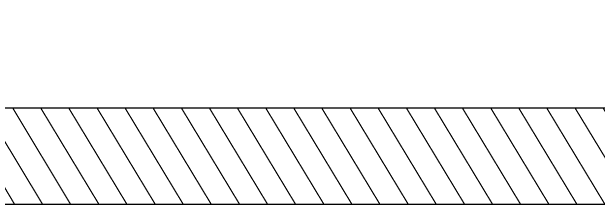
# Model space of a CAD drawing. Header units: inches. Extents: x -12478 to 399182, y -16583 to 525552.
# Drawn here: x 25680.5 to 25832.6, y -5760.1 to -5710.1 of the extents above; entities that cross this region are included whole.
import ezdxf

# ---------------------------------------------------------------- set-up
doc = ezdxf.new("R2010")
doc.units = ezdxf.units.IN
doc.header["$LTSCALE"] = 1000
doc.header["$MEASUREMENT"] = 0
doc.linetypes.add('DASHED', pattern=[0.75, 0.5, -0.25])
doc.linetypes.add('HIDDEN', pattern=[0.375, 0.25, -0.125])
doc.layers.add('A-Hidden', color=8, linetype='HIDDEN')
doc.layers.add('CQ Grg Gypsum', color=41, linetype='Continuous')
doc.layers.add('CQ Gypsum Hatch', color=8, linetype='Continuous', lineweight=20)

msp = doc.modelspace()

# ---------------------------------------------------------------- hatches: boundary and pattern name
at = {"layer": 'CQ Gypsum Hatch'}
h = msp.add_hatch(dxfattribs=at)
h.set_pattern_fill('ANSI31', color=256, scale=50, angle=76.0286, style=0)
h.set_pattern_definition([(121.0285767, (-293324.791, -475838.605), (-5.35568947, -3.22165956), [])])
edge = h.paths.add_edge_path()
edge.add_line((24926.66, -5710.13), (24926.66, -5735.13))
edge.add_line((24926.66, -5735.13), (24946.66, -5735.13))
edge.add_line((24946.66, -5735.13), (24946.66, -5760.13))
edge.add_line((24946.66, -5760.13), (29406.66, -5760.13))
edge.add_line((29406.66, -5760.13), (29406.66, -5735.13))
edge.add_line((29406.66, -5735.13), (29426.66, -5735.13))
edge.add_line((29426.66, -5735.13), (29426.66, -5710.13))
edge.add_line((29426.66, -5710.13), (29381.66, -5710.13))
edge.add_line((29381.66, -5710.13), (29381.66, -5735.13))
edge.add_line((29381.66, -5735.13), (24971.66, -5735.13))
edge.add_line((24971.66, -5735.13), (24971.66, -5710.13))
edge.add_line((24971.66, -5710.13), (24926.66, -5710.13))

# ---------------------------------------------------------------- linework, layer by layer
at = {"layer": 'A-Hidden', "linetype": 'DASHED', "lineweight": 0, "ltscale": 10}
msp.add_line((31778.72, -5760.13, 0), (24591.25, -5760.13, 0), dxfattribs=at)
at = {"layer": 'CQ Grg Gypsum', "elevation": 0}
msp.add_lwpolyline([(24926.66, -5710.13), (24926.66, -5735.13), (24946.66, -5735.13), (24946.66, -5760.13), (29406.66, -5760.13), (29406.66, -5735.13), (29426.66, -5735.13), (29426.66, -5710.13), (29381.66, -5710.13), (29381.66, -5735.13), (24971.66, -5735.13), (24971.66, -5710.13), (24926.66, -5710.13)], dxfattribs=at)

doc.saveas('drawing.dxf')
